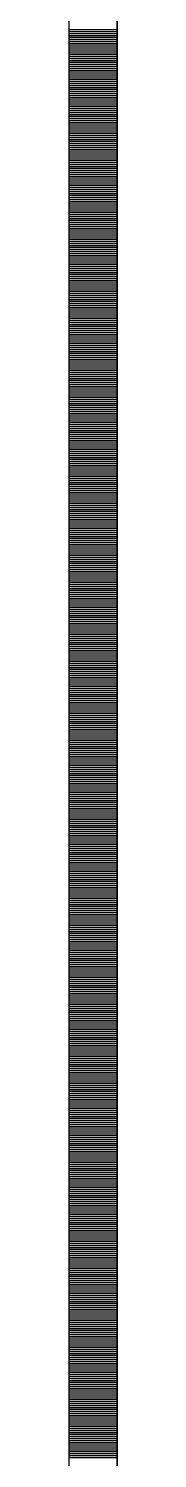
# Model space of a CAD drawing. Header units: millimetres. Extents: x -231292 to 573618, y -153144 to 564035.
# Drawn here: x 8548 to 8573, y 197092 to 197834 of the extents above; entities that cross this region are included whole.
import ezdxf

# ---------------------------------------------------------------- set-up
doc = ezdxf.new("R2010")
doc.units = ezdxf.units.MM
doc.layers.add('АР_Тонкая', color=250, linetype='Continuous', lineweight=5)
doc.layers.add('АР_Штриховка', color=250, linetype='Continuous', lineweight=0)

msp = doc.modelspace()

# ---------------------------------------------------------------- linework, layer by layer
at = {"layer": 'АР_Тонкая', "color": 18, "linetype": 'Continuous', "lineweight": 25, "true_color": 0x000000}
for p, q in [((8548.243, 263866.253), (8548.243, 187666.253)), ((8573.243, 263866.253), (8573.243, 187666.253)), ((8573.243, 187666.253), (8573.243, 263866.253))]:
    msp.add_line(p, q, dxfattribs=at)
at = {"layer": 'АР_Штриховка', "color": 18, "linetype": 'Continuous', "lineweight": 25, "true_color": 0x000000}
for p, q in [((8548.243, 197833.002), (8573.243, 197833.002)), ((8548.243, 197832.002), (8573.243, 197832.002)), ((8548.243, 197831.002), (8573.243, 197831.002)), ((8548.243, 197830.002), (8573.243, 197830.002)), ((8548.243, 197829.002), (8573.243, 197829.002)), ((8548.243, 197828.002), (8573.243, 197828.002)), ((8548.243, 197827.002), (8573.243, 197827.002)), ((8548.243, 197826.002), (8573.243, 197826.002)), ((8548.243, 197825.002), (8573.243, 197825.002)), ((8548.243, 197824.002), (8573.243, 197824.002)), ((8548.243, 197823.002), (8573.243, 197823.002)), ((8548.243, 197822.002), (8573.243, 197822.002)), ((8548.243, 197821.002), (8573.243, 197821.002)), ((8548.243, 197820.002), (8573.243, 197820.002)), ((8548.243, 197819.002), (8573.243, 197819.002)), ((8548.243, 197818.002), (8573.243, 197818.002)), ((8548.243, 197817.002), (8573.243, 197817.002)), ((8548.243, 197816.002), (8573.243, 197816.002)), ((8548.243, 197815.002), (8573.243, 197815.002)), ((8548.243, 197814.002), (8573.243, 197814.002)), ((8548.243, 197813.002), (8573.243, 197813.002)), ((8548.243, 197812.002), (8573.243, 197812.002)), ((8548.243, 197811.002), (8573.243, 197811.002)), ((8548.243, 197810.002), (8573.243, 197810.002)), ((8548.243, 197809.002), (8573.243, 197809.002)), ((8548.243, 197808.002), (8573.243, 197808.002)), ((8548.243, 197807.002), (8573.243, 197807.002)), ((8548.243, 197806.002), (8573.243, 197806.002)), ((8548.243, 197805.002), (8573.243, 197805.002)), ((8548.243, 197804.002), (8573.243, 197804.002)), ((8548.243, 197803.002), (8573.243, 197803.002)), ((8548.243, 197802.002), (8573.243, 197802.002)), ((8548.243, 197801.002), (8573.243, 197801.002)), ((8548.243, 197800.002), (8573.243, 197800.002)), ((8548.243, 197799.002), (8573.243, 197799.002)), ((8548.243, 197798.002), (8573.243, 197798.002)), ((8548.243, 197797.002), (8573.243, 197797.002)), ((8548.243, 197796.002), (8573.243, 197796.002)), ((8548.243, 197795.002), (8573.243, 197795.002)), ((8548.243, 197794.002), (8573.243, 197794.002)), ((8548.243, 197793.002), (8573.243, 197793.002)), ((8548.243, 197792.002), (8573.243, 197792.002)), ((8548.243, 197791.002), (8573.243, 197791.002)), ((8548.243, 197790.002), (8573.243, 197790.002)), ((8548.243, 197789.002), (8573.243, 197789.002)), ((8548.243, 197788.002), (8573.243, 197788.002)), ((8548.243, 197787.002), (8573.243, 197787.002)), ((8548.243, 197786.002), (8573.243, 197786.002)), ((8548.243, 197785.002), (8573.243, 197785.002)), ((8548.243, 197784.002), (8573.243, 197784.002)), ((8548.243, 197783.002), (8573.243, 197783.002)), ((8548.243, 197782.002), (8573.243, 197782.002)), ((8548.243, 197781.002), (8573.243, 197781.002)), ((8548.243, 197780.002), (8573.243, 197780.002)), ((8548.243, 197779.002), (8573.243, 197779.002)), ((8548.243, 197778.002), (8573.243, 197778.002)), ((8548.243, 197777.002), (8573.243, 197777.002)), ((8548.243, 197776.002), (8573.243, 197776.002)), ((8548.243, 197775.002), (8573.243, 197775.002)), ((8548.243, 197774.002), (8573.243, 197774.002)), ((8548.243, 197773.002), (8573.243, 197773.002)), ((8548.243, 197772.002), (8573.243, 197772.002)), ((8548.243, 197771.002), (8573.243, 197771.002)), ((8548.243, 197770.002), (8573.243, 197770.002)), ((8548.243, 197769.002), (8573.243, 197769.002)), ((8548.243, 197768.002), (8573.243, 197768.002)), ((8548.243, 197767.002), (8573.243, 197767.002)), ((8548.243, 197766.002), (8573.243, 197766.002)), ((8548.243, 197765.002), (8573.243, 197765.002)), ((8548.243, 197764.002), (8573.243, 197764.002)), ((8548.243, 197763.002), (8573.243, 197763.002)), ((8548.243, 197762.002), (8573.243, 197762.002)), ((8548.243, 197761.002), (8573.243, 197761.002)), ((8548.243, 197760.002), (8573.243, 197760.002)), ((8548.243, 197759.002), (8573.243, 197759.002)), ((8548.243, 197758.002), (8573.243, 197758.002)), ((8548.243, 197757.002), (8573.243, 197757.002)), ((8548.243, 197756.002), (8573.243, 197756.002)), ((8548.243, 197755.002), (8573.243, 197755.002)), ((8548.243, 197754.002), (8573.243, 197754.002)), ((8548.243, 197753.002), (8573.243, 197753.002)), ((8548.243, 197752.002), (8573.243, 197752.002)), ((8548.243, 197751.002), (8573.243, 197751.002)), ((8548.243, 197750.002), (8573.243, 197750.002)), ((8548.243, 197749.002), (8573.243, 197749.002)), ((8548.243, 197748.002), (8573.243, 197748.002)), ((8548.243, 197747.002), (8573.243, 197747.002)), ((8548.243, 197746.002), (8573.243, 197746.002)), ((8548.243, 197745.002), (8573.243, 197745.002)), ((8548.243, 197744.002), (8573.243, 197744.002)), ((8548.243, 197743.002), (8573.243, 197743.002)), ((8548.243, 197742.002), (8573.243, 197742.002)), ((8548.243, 197741.002), (8573.243, 197741.002)), ((8548.243, 197740.002), (8573.243, 197740.002)), ((8548.243, 197739.002), (8573.243, 197739.002)), ((8548.243, 197738.002), (8573.243, 197738.002)), ((8548.243, 197737.002), (8573.243, 197737.002)), ((8548.243, 197736.002), (8573.243, 197736.002)), ((8548.243, 197735.002), (8573.243, 197735.002)), ((8548.243, 197734.002), (8573.243, 197734.002)), ((8548.243, 197733.002), (8573.243, 197733.002)), ((8548.243, 197732.002), (8573.243, 197732.002)), ((8548.243, 197731.002), (8573.243, 197731.002)), ((8548.243, 197730.002), (8573.243, 197730.002)), ((8548.243, 197729.002), (8573.243, 197729.002)), ((8548.243, 197728.002), (8573.243, 197728.002)), ((8548.243, 197727.002), (8573.243, 197727.002)), ((8548.243, 197726.002), (8573.243, 197726.002)), ((8548.243, 197725.002), (8573.243, 197725.002)), ((8548.243, 197724.002), (8573.243, 197724.002)), ((8548.243, 197723.002), (8573.243, 197723.002)), ((8548.243, 197722.002), (8573.243, 197722.002)), ((8548.243, 197721.002), (8573.243, 197721.002)), ((8548.243, 197720.002), (8573.243, 197720.002)), ((8548.243, 197719.002), (8573.243, 197719.002)), ((8548.243, 197718.002), (8573.243, 197718.002)), ((8548.243, 197717.002), (8573.243, 197717.002)), ((8548.243, 197716.002), (8573.243, 197716.002)), ((8548.243, 197715.002), (8573.243, 197715.002)), ((8548.243, 197714.002), (8573.243, 197714.002)), ((8548.243, 197713.002), (8573.243, 197713.002)), ((8548.243, 197712.002), (8573.243, 197712.002)), ((8548.243, 197711.002), (8573.243, 197711.002)), ((8548.243, 197710.002), (8573.243, 197710.002)), ((8548.243, 197709.002), (8573.243, 197709.002)), ((8548.243, 197708.002), (8573.243, 197708.002)), ((8548.243, 197707.002), (8573.243, 197707.002)), ((8548.243, 197706.002), (8573.243, 197706.002)), ((8548.243, 197705.002), (8573.243, 197705.002)), ((8548.243, 197704.002), (8573.243, 197704.002)), ((8548.243, 197703.002), (8573.243, 197703.002)), ((8548.243, 197702.002), (8573.243, 197702.002)), ((8548.243, 197701.002), (8573.243, 197701.002)), ((8548.243, 197700.002), (8573.243, 197700.002)), ((8548.243, 197699.002), (8573.243, 197699.002)), ((8548.243, 197698.002), (8573.243, 197698.002)), ((8548.243, 197697.002), (8573.243, 197697.002)), ((8548.243, 197696.002), (8573.243, 197696.002)), ((8548.243, 197695.002), (8573.243, 197695.002)), ((8548.243, 197694.002), (8573.243, 197694.002)), ((8548.243, 197693.002), (8573.243, 197693.002)), ((8548.243, 197692.002), (8573.243, 197692.002)), ((8548.243, 197691.002), (8573.243, 197691.002)), ((8548.243, 197690.002), (8573.243, 197690.002)), ((8548.243, 197689.002), (8573.243, 197689.002)), ((8548.243, 197688.002), (8573.243, 197688.002)), ((8548.243, 197687.002), (8573.243, 197687.002)), ((8548.243, 197686.002), (8573.243, 197686.002)), ((8548.243, 197685.002), (8573.243, 197685.002)), ((8548.243, 197684.002), (8573.243, 197684.002)), ((8548.243, 197683.002), (8573.243, 197683.002)), ((8548.243, 197682.002), (8573.243, 197682.002)), ((8548.243, 197681.002), (8573.243, 197681.002)), ((8548.243, 197680.002), (8573.243, 197680.002)), ((8548.243, 197679.002), (8573.243, 197679.002)), ((8548.243, 197678.002), (8573.243, 197678.002)), ((8548.243, 197677.002), (8573.243, 197677.002)), ((8548.243, 197676.002), (8573.243, 197676.002)), ((8548.243, 197675.002), (8573.243, 197675.002)), ((8548.243, 197674.002), (8573.243, 197674.002)), ((8548.243, 197673.002), (8573.243, 197673.002)), ((8548.243, 197672.002), (8573.243, 197672.002)), ((8548.243, 197671.002), (8573.243, 197671.002)), ((8548.243, 197670.002), (8573.243, 197670.002)), ((8548.243, 197669.002), (8573.243, 197669.002)), ((8548.243, 197668.002), (8573.243, 197668.002)), ((8548.243, 197667.002), (8573.243, 197667.002)), ((8548.243, 197666.002), (8573.243, 197666.002)), ((8548.243, 197665.002), (8573.243, 197665.002)), ((8548.243, 197664.002), (8573.243, 197664.002)), ((8548.243, 197663.002), (8573.243, 197663.002)), ((8548.243, 197662.002), (8573.243, 197662.002)), ((8548.243, 197661.002), (8573.243, 197661.002)), ((8548.243, 197660.002), (8573.243, 197660.002)), ((8548.243, 197659.002), (8573.243, 197659.002)), ((8548.243, 197658.002), (8573.243, 197658.002)), ((8548.243, 197657.002), (8573.243, 197657.002)), ((8548.243, 197656.002), (8573.243, 197656.002)), ((8548.243, 197655.002), (8573.243, 197655.002)), ((8548.243, 197654.002), (8573.243, 197654.002)), ((8548.243, 197653.002), (8573.243, 197653.002)), ((8548.243, 197652.002), (8573.243, 197652.002)), ((8548.243, 197651.002), (8573.243, 197651.002)), ((8548.243, 197650.002), (8573.243, 197650.002)), ((8548.243, 197649.002), (8573.243, 197649.002)), ((8548.243, 197648.002), (8573.243, 197648.002)), ((8548.243, 197647.002), (8573.243, 197647.002)), ((8548.243, 197646.002), (8573.243, 197646.002)), ((8548.243, 197645.002), (8573.243, 197645.002)), ((8548.243, 197644.002), (8573.243, 197644.002)), ((8548.243, 197643.002), (8573.243, 197643.002)), ((8548.243, 197642.002), (8573.243, 197642.002)), ((8548.243, 197641.002), (8573.243, 197641.002)), ((8548.243, 197640.002), (8573.243, 197640.002)), ((8548.243, 197639.002), (8573.243, 197639.002)), ((8548.243, 197638.002), (8573.243, 197638.002)), ((8548.243, 197637.002), (8573.243, 197637.002)), ((8548.243, 197636.002), (8573.243, 197636.002)), ((8548.243, 197635.002), (8573.243, 197635.002)), ((8548.243, 197634.002), (8573.243, 197634.002)), ((8548.243, 197633.002), (8573.243, 197633.002)), ((8548.243, 197632.002), (8573.243, 197632.002)), ((8548.243, 197631.002), (8573.243, 197631.002)), ((8548.243, 197630.002), (8573.243, 197630.002)), ((8548.243, 197629.002), (8573.243, 197629.002)), ((8548.243, 197628.002), (8573.243, 197628.002)), ((8548.243, 197627.002), (8573.243, 197627.002)), ((8548.243, 197626.002), (8573.243, 197626.002)), ((8548.243, 197625.002), (8573.243, 197625.002)), ((8548.243, 197624.002), (8573.243, 197624.002)), ((8548.243, 197623.002), (8573.243, 197623.002)), ((8548.243, 197622.002), (8573.243, 197622.002)), ((8548.243, 197621.002), (8573.243, 197621.002)), ((8548.243, 197620.002), (8573.243, 197620.002)), ((8548.243, 197619.002), (8573.243, 197619.002)), ((8548.243, 197618.002), (8573.243, 197618.002)), ((8548.243, 197617.002), (8573.243, 197617.002)), ((8548.243, 197616.002), (8573.243, 197616.002)), ((8548.243, 197615.002), (8573.243, 197615.002)), ((8548.243, 197614.002), (8573.243, 197614.002)), ((8548.243, 197613.002), (8573.243, 197613.002)), ((8548.243, 197612.002), (8573.243, 197612.002)), ((8548.243, 197611.002), (8573.243, 197611.002)), ((8548.243, 197610.002), (8573.243, 197610.002)), ((8548.243, 197609.002), (8573.243, 197609.002)), ((8548.243, 197608.002), (8573.243, 197608.002)), ((8548.243, 197607.002), (8573.243, 197607.002)), ((8548.243, 197606.002), (8573.243, 197606.002)), ((8548.243, 197605.002), (8573.243, 197605.002)), ((8548.243, 197604.002), (8573.243, 197604.002)), ((8548.243, 197603.002), (8573.243, 197603.002)), ((8548.243, 197602.002), (8573.243, 197602.002)), ((8548.243, 197601.002), (8573.243, 197601.002)), ((8548.243, 197600.002), (8573.243, 197600.002)), ((8548.243, 197599.002), (8573.243, 197599.002)), ((8548.243, 197598.002), (8573.243, 197598.002)), ((8548.243, 197597.002), (8573.243, 197597.002)), ((8548.243, 197596.002), (8573.243, 197596.002)), ((8548.243, 197595.002), (8573.243, 197595.002)), ((8548.243, 197594.002), (8573.243, 197594.002)), ((8548.243, 197593.002), (8573.243, 197593.002)), ((8548.243, 197592.002), (8573.243, 197592.002)), ((8548.243, 197591.002), (8573.243, 197591.002)), ((8548.243, 197590.002), (8573.243, 197590.002)), ((8548.243, 197589.002), (8573.243, 197589.002)), ((8548.243, 197588.002), (8573.243, 197588.002)), ((8548.243, 197587.002), (8573.243, 197587.002)), ((8548.243, 197586.002), (8573.243, 197586.002)), ((8548.243, 197585.002), (8573.243, 197585.002)), ((8548.243, 197584.002), (8573.243, 197584.002)), ((8548.243, 197583.002), (8573.243, 197583.002)), ((8548.243, 197582.002), (8573.243, 197582.002)), ((8548.243, 197581.002), (8573.243, 197581.002)), ((8548.243, 197580.002), (8573.243, 197580.002)), ((8548.243, 197579.002), (8573.243, 197579.002)), ((8548.243, 197578.002), (8573.243, 197578.002)), ((8548.243, 197577.002), (8573.243, 197577.002)), ((8548.243, 197576.002), (8573.243, 197576.002)), ((8548.243, 197575.002), (8573.243, 197575.002)), ((8548.243, 197574.002), (8573.243, 197574.002)), ((8548.243, 197573.002), (8573.243, 197573.002)), ((8548.243, 197572.002), (8573.243, 197572.002)), ((8548.243, 197571.002), (8573.243, 197571.002)), ((8548.243, 197570.002), (8573.243, 197570.002)), ((8548.243, 197569.002), (8573.243, 197569.002)), ((8548.243, 197568.002), (8573.243, 197568.002)), ((8548.243, 197567.002), (8573.243, 197567.002)), ((8548.243, 197566.002), (8573.243, 197566.002)), ((8548.243, 197565.002), (8573.243, 197565.002)), ((8548.243, 197564.002), (8573.243, 197564.002)), ((8548.243, 197563.002), (8573.243, 197563.002)), ((8548.243, 197562.002), (8573.243, 197562.002)), ((8548.243, 197561.002), (8573.243, 197561.002)), ((8548.243, 197560.002), (8573.243, 197560.002)), ((8548.243, 197559.002), (8573.243, 197559.002)), ((8548.243, 197558.002), (8573.243, 197558.002)), ((8548.243, 197557.002), (8573.243, 197557.002)), ((8548.243, 197556.002), (8573.243, 197556.002)), ((8548.243, 197555.002), (8573.243, 197555.002)), ((8548.243, 197554.002), (8573.243, 197554.002)), ((8548.243, 197553.002), (8573.243, 197553.002)), ((8548.243, 197552.002), (8573.243, 197552.002)), ((8548.243, 197551.002), (8573.243, 197551.002)), ((8548.243, 197550.002), (8573.243, 197550.002)), ((8548.243, 197549.002), (8573.243, 197549.002)), ((8548.243, 197548.002), (8573.243, 197548.002)), ((8548.243, 197547.002), (8573.243, 197547.002)), ((8548.243, 197546.002), (8573.243, 197546.002)), ((8548.243, 197545.002), (8573.243, 197545.002)), ((8548.243, 197544.002), (8573.243, 197544.002)), ((8548.243, 197543.002), (8573.243, 197543.002)), ((8548.243, 197542.002), (8573.243, 197542.002)), ((8548.243, 197541.002), (8573.243, 197541.002)), ((8548.243, 197540.002), (8573.243, 197540.002)), ((8548.243, 197539.002), (8573.243, 197539.002)), ((8548.243, 197538.002), (8573.243, 197538.002)), ((8548.243, 197537.002), (8573.243, 197537.002)), ((8548.243, 197536.002), (8573.243, 197536.002)), ((8548.243, 197535.002), (8573.243, 197535.002)), ((8548.243, 197534.002), (8573.243, 197534.002)), ((8548.243, 197533.002), (8573.243, 197533.002)), ((8548.243, 197532.002), (8573.243, 197532.002)), ((8548.243, 197531.002), (8573.243, 197531.002)), ((8548.243, 197530.002), (8573.243, 197530.002)), ((8548.243, 197529.002), (8573.243, 197529.002)), ((8548.243, 197528.002), (8573.243, 197528.002)), ((8548.243, 197527.002), (8573.243, 197527.002)), ((8548.243, 197526.002), (8573.243, 197526.002)), ((8548.243, 197525.002), (8573.243, 197525.002)), ((8548.243, 197524.002), (8573.243, 197524.002)), ((8548.243, 197523.002), (8573.243, 197523.002)), ((8548.243, 197522.002), (8573.243, 197522.002)), ((8548.243, 197521.002), (8573.243, 197521.002)), ((8548.243, 197520.002), (8573.243, 197520.002)), ((8548.243, 197519.002), (8573.243, 197519.002)), ((8548.243, 197518.002), (8573.243, 197518.002)), ((8548.243, 197517.002), (8573.243, 197517.002)), ((8548.243, 197516.002), (8573.243, 197516.002)), ((8548.243, 197515.002), (8573.243, 197515.002)), ((8548.243, 197514.002), (8573.243, 197514.002)), ((8548.243, 197513.002), (8573.243, 197513.002)), ((8548.243, 197512.002), (8573.243, 197512.002)), ((8548.243, 197511.002), (8573.243, 197511.002)), ((8548.243, 197510.002), (8573.243, 197510.002)), ((8548.243, 197509.002), (8573.243, 197509.002)), ((8548.243, 197508.002), (8573.243, 197508.002)), ((8548.243, 197507.002), (8573.243, 197507.002)), ((8548.243, 197506.002), (8573.243, 197506.002)), ((8548.243, 197505.002), (8573.243, 197505.002)), ((8548.243, 197504.002), (8573.243, 197504.002)), ((8548.243, 197503.002), (8573.243, 197503.002)), ((8548.243, 197502.002), (8573.243, 197502.002)), ((8548.243, 197501.002), (8573.243, 197501.002)), ((8548.243, 197500.002), (8573.243, 197500.002)), ((8548.243, 197499.002), (8573.243, 197499.002)), ((8548.243, 197498.002), (8573.243, 197498.002)), ((8548.243, 197497.002), (8573.243, 197497.002)), ((8548.243, 197496.002), (8573.243, 197496.002)), ((8548.243, 197495.002), (8573.243, 197495.002)), ((8548.243, 197494.002), (8573.243, 197494.002)), ((8548.243, 197493.002), (8573.243, 197493.002)), ((8548.243, 197492.002), (8573.243, 197492.002)), ((8548.243, 197491.002), (8573.243, 197491.002)), ((8548.243, 197490.002), (8573.243, 197490.002)), ((8548.243, 197489.002), (8573.243, 197489.002)), ((8548.243, 197488.002), (8573.243, 197488.002)), ((8548.243, 197487.002), (8573.243, 197487.002)), ((8548.243, 197486.002), (8573.243, 197486.002)), ((8548.243, 197485.002), (8573.243, 197485.002)), ((8548.243, 197484.002), (8573.243, 197484.002)), ((8548.243, 197483.002), (8573.243, 197483.002)), ((8548.243, 197482.002), (8573.243, 197482.002)), ((8548.243, 197481.002), (8573.243, 197481.002)), ((8548.243, 197480.002), (8573.243, 197480.002)), ((8548.243, 197479.002), (8573.243, 197479.002)), ((8548.243, 197478.002), (8573.243, 197478.002)), ((8548.243, 197477.002), (8573.243, 197477.002)), ((8548.243, 197476.002), (8573.243, 197476.002)), ((8548.243, 197475.002), (8573.243, 197475.002)), ((8548.243, 197474.002), (8573.243, 197474.002)), ((8548.243, 197473.002), (8573.243, 197473.002)), ((8548.243, 197472.002), (8573.243, 197472.002)), ((8548.243, 197471.002), (8573.243, 197471.002)), ((8548.243, 197470.002), (8573.243, 197470.002)), ((8548.243, 197469.002), (8573.243, 197469.002)), ((8548.243, 197468.002), (8573.243, 197468.002)), ((8548.243, 197467.002), (8573.243, 197467.002)), ((8548.243, 197466.002), (8573.243, 197466.002)), ((8548.243, 197465.002), (8573.243, 197465.002)), ((8548.243, 197464.002), (8573.243, 197464.002)), ((8548.243, 197463.002), (8573.243, 197463.002)), ((8548.243, 197462.002), (8573.243, 197462.002)), ((8548.243, 197461.002), (8573.243, 197461.002)), ((8548.243, 197460.002), (8573.243, 197460.002)), ((8548.243, 197459.002), (8573.243, 197459.002)), ((8548.243, 197458.002), (8573.243, 197458.002)), ((8548.243, 197457.002), (8573.243, 197457.002)), ((8548.243, 197456.002), (8573.243, 197456.002)), ((8548.243, 197455.002), (8573.243, 197455.002)), ((8548.243, 197454.002), (8573.243, 197454.002)), ((8548.243, 197453.002), (8573.243, 197453.002)), ((8548.243, 197452.002), (8573.243, 197452.002)), ((8548.243, 197451.002), (8573.243, 197451.002)), ((8548.243, 197450.002), (8573.243, 197450.002)), ((8548.243, 197449.002), (8573.243, 197449.002)), ((8548.243, 197448.002), (8573.243, 197448.002)), ((8548.243, 197447.002), (8573.243, 197447.002)), ((8548.243, 197446.002), (8573.243, 197446.002)), ((8548.243, 197445.002), (8573.243, 197445.002)), ((8548.243, 197444.002), (8573.243, 197444.002)), ((8548.243, 197443.002), (8573.243, 197443.002)), ((8548.243, 197442.002), (8573.243, 197442.002)), ((8548.243, 197441.002), (8573.243, 197441.002)), ((8548.243, 197440.002), (8573.243, 197440.002)), ((8548.243, 197439.002), (8573.243, 197439.002)), ((8548.243, 197438.002), (8573.243, 197438.002)), ((8548.243, 197437.002), (8573.243, 197437.002)), ((8548.243, 197436.002), (8573.243, 197436.002)), ((8548.243, 197435.002), (8573.243, 197435.002)), ((8548.243, 197434.002), (8573.243, 197434.002)), ((8548.243, 197433.002), (8573.243, 197433.002)), ((8548.243, 197432.002), (8573.243, 197432.002)), ((8548.243, 197431.002), (8573.243, 197431.002)), ((8548.243, 197430.002), (8573.243, 197430.002)), ((8548.243, 197429.002), (8573.243, 197429.002)), ((8548.243, 197428.002), (8573.243, 197428.002)), ((8548.243, 197427.002), (8573.243, 197427.002)), ((8548.243, 197426.002), (8573.243, 197426.002)), ((8548.243, 197425.002), (8573.243, 197425.002)), ((8548.243, 197424.002), (8573.243, 197424.002)), ((8548.243, 197423.002), (8573.243, 197423.002)), ((8548.243, 197422.002), (8573.243, 197422.002)), ((8548.243, 197421.002), (8573.243, 197421.002)), ((8548.243, 197420.002), (8573.243, 197420.002)), ((8548.243, 197419.002), (8573.243, 197419.002)), ((8548.243, 197418.002), (8573.243, 197418.002)), ((8548.243, 197417.002), (8573.243, 197417.002)), ((8548.243, 197416.002), (8573.243, 197416.002)), ((8548.243, 197415.002), (8573.243, 197415.002)), ((8548.243, 197414.002), (8573.243, 197414.002)), ((8548.243, 197413.002), (8573.243, 197413.002)), ((8548.243, 197412.002), (8573.243, 197412.002)), ((8548.243, 197411.002), (8573.243, 197411.002)), ((8548.243, 197410.002), (8573.243, 197410.002)), ((8548.243, 197409.002), (8573.243, 197409.002)), ((8548.243, 197408.002), (8573.243, 197408.002)), ((8548.243, 197407.002), (8573.243, 197407.002)), ((8548.243, 197406.002), (8573.243, 197406.002)), ((8548.243, 197405.002), (8573.243, 197405.002)), ((8548.243, 197404.002), (8573.243, 197404.002)), ((8548.243, 197403.002), (8573.243, 197403.002)), ((8548.243, 197402.002), (8573.243, 197402.002)), ((8548.243, 197401.002), (8573.243, 197401.002)), ((8548.243, 197400.002), (8573.243, 197400.002)), ((8548.243, 197399.002), (8573.243, 197399.002)), ((8548.243, 197398.002), (8573.243, 197398.002)), ((8548.243, 197397.002), (8573.243, 197397.002)), ((8548.243, 197396.002), (8573.243, 197396.002)), ((8548.243, 197395.002), (8573.243, 197395.002)), ((8548.243, 197394.002), (8573.243, 197394.002)), ((8548.243, 197393.002), (8573.243, 197393.002)), ((8548.243, 197392.002), (8573.243, 197392.002)), ((8548.243, 197391.002), (8573.243, 197391.002)), ((8548.243, 197390.002), (8573.243, 197390.002)), ((8548.243, 197389.002), (8573.243, 197389.002)), ((8548.243, 197388.002), (8573.243, 197388.002)), ((8548.243, 197387.002), (8573.243, 197387.002)), ((8548.243, 197386.002), (8573.243, 197386.002)), ((8548.243, 197385.002), (8573.243, 197385.002)), ((8548.243, 197384.002), (8573.243, 197384.002)), ((8548.243, 197383.002), (8573.243, 197383.002)), ((8548.243, 197382.002), (8573.243, 197382.002)), ((8548.243, 197381.002), (8573.243, 197381.002)), ((8548.243, 197380.002), (8573.243, 197380.002)), ((8548.243, 197379.002), (8573.243, 197379.002)), ((8548.243, 197378.002), (8573.243, 197378.002)), ((8548.243, 197377.002), (8573.243, 197377.002)), ((8548.243, 197376.002), (8573.243, 197376.002)), ((8548.243, 197375.002), (8573.243, 197375.002)), ((8548.243, 197374.002), (8573.243, 197374.002)), ((8548.243, 197373.002), (8573.243, 197373.002)), ((8548.243, 197372.002), (8573.243, 197372.002)), ((8548.243, 197371.002), (8573.243, 197371.002)), ((8548.243, 197370.002), (8573.243, 197370.002)), ((8548.243, 197369.002), (8573.243, 197369.002)), ((8548.243, 197368.002), (8573.243, 197368.002)), ((8548.243, 197367.002), (8573.243, 197367.002)), ((8548.243, 197366.002), (8573.243, 197366.002)), ((8548.243, 197365.002), (8573.243, 197365.002)), ((8548.243, 197364.002), (8573.243, 197364.002)), ((8548.243, 197363.002), (8573.243, 197363.002)), ((8548.243, 197362.002), (8573.243, 197362.002)), ((8548.243, 197361.002), (8573.243, 197361.002)), ((8548.243, 197360.002), (8573.243, 197360.002)), ((8548.243, 197359.002), (8573.243, 197359.002)), ((8548.243, 197358.002), (8573.243, 197358.002)), ((8548.243, 197357.002), (8573.243, 197357.002)), ((8548.243, 197356.002), (8573.243, 197356.002)), ((8548.243, 197355.002), (8573.243, 197355.002)), ((8548.243, 197354.002), (8573.243, 197354.002)), ((8548.243, 197353.002), (8573.243, 197353.002)), ((8548.243, 197352.002), (8573.243, 197352.002)), ((8548.243, 197351.002), (8573.243, 197351.002)), ((8548.243, 197350.002), (8573.243, 197350.002)), ((8548.243, 197349.002), (8573.243, 197349.002)), ((8548.243, 197348.002), (8573.243, 197348.002)), ((8548.243, 197347.002), (8573.243, 197347.002)), ((8548.243, 197346.002), (8573.243, 197346.002)), ((8548.243, 197345.002), (8573.243, 197345.002)), ((8548.243, 197344.002), (8573.243, 197344.002)), ((8548.243, 197343.002), (8573.243, 197343.002)), ((8548.243, 197342.002), (8573.243, 197342.002)), ((8548.243, 197341.002), (8573.243, 197341.002)), ((8548.243, 197340.002), (8573.243, 197340.002)), ((8548.243, 197339.002), (8573.243, 197339.002)), ((8548.243, 197338.002), (8573.243, 197338.002)), ((8548.243, 197337.002), (8573.243, 197337.002)), ((8548.243, 197336.002), (8573.243, 197336.002)), ((8548.243, 197335.002), (8573.243, 197335.002)), ((8548.243, 197334.002), (8573.243, 197334.002)), ((8548.243, 197333.002), (8573.243, 197333.002)), ((8548.243, 197332.002), (8573.243, 197332.002)), ((8548.243, 197331.002), (8573.243, 197331.002)), ((8548.243, 197330.002), (8573.243, 197330.002)), ((8548.243, 197329.002), (8573.243, 197329.002)), ((8548.243, 197328.002), (8573.243, 197328.002)), ((8548.243, 197327.002), (8573.243, 197327.002)), ((8548.243, 197326.002), (8573.243, 197326.002)), ((8548.243, 197325.002), (8573.243, 197325.002)), ((8548.243, 197324.002), (8573.243, 197324.002)), ((8548.243, 197323.002), (8573.243, 197323.002)), ((8548.243, 197322.002), (8573.243, 197322.002)), ((8548.243, 197321.002), (8573.243, 197321.002)), ((8548.243, 197320.002), (8573.243, 197320.002)), ((8548.243, 197319.002), (8573.243, 197319.002)), ((8548.243, 197318.002), (8573.243, 197318.002)), ((8548.243, 197317.002), (8573.243, 197317.002)), ((8548.243, 197316.002), (8573.243, 197316.002)), ((8548.243, 197315.002), (8573.243, 197315.002)), ((8548.243, 197314.002), (8573.243, 197314.002)), ((8548.243, 197313.002), (8573.243, 197313.002)), ((8548.243, 197312.002), (8573.243, 197312.002)), ((8548.243, 197311.002), (8573.243, 197311.002)), ((8548.243, 197310.002), (8573.243, 197310.002)), ((8548.243, 197309.002), (8573.243, 197309.002)), ((8548.243, 197308.002), (8573.243, 197308.002)), ((8548.243, 197307.002), (8573.243, 197307.002)), ((8548.243, 197306.002), (8573.243, 197306.002)), ((8548.243, 197305.002), (8573.243, 197305.002)), ((8548.243, 197304.002), (8573.243, 197304.002)), ((8548.243, 197303.002), (8573.243, 197303.002)), ((8548.243, 197302.002), (8573.243, 197302.002)), ((8548.243, 197301.002), (8573.243, 197301.002)), ((8548.243, 197300.002), (8573.243, 197300.002)), ((8548.243, 197299.002), (8573.243, 197299.002)), ((8548.243, 197298.002), (8573.243, 197298.002)), ((8548.243, 197297.002), (8573.243, 197297.002)), ((8548.243, 197296.002), (8573.243, 197296.002)), ((8548.243, 197295.002), (8573.243, 197295.002)), ((8548.243, 197294.002), (8573.243, 197294.002)), ((8548.243, 197293.002), (8573.243, 197293.002)), ((8548.243, 197292.002), (8573.243, 197292.002)), ((8548.243, 197291.002), (8573.243, 197291.002)), ((8548.243, 197290.002), (8573.243, 197290.002)), ((8548.243, 197289.002), (8573.243, 197289.002)), ((8548.243, 197288.002), (8573.243, 197288.002)), ((8548.243, 197287.002), (8573.243, 197287.002)), ((8548.243, 197286.002), (8573.243, 197286.002)), ((8548.243, 197285.002), (8573.243, 197285.002)), ((8548.243, 197284.002), (8573.243, 197284.002)), ((8548.243, 197283.002), (8573.243, 197283.002)), ((8548.243, 197282.002), (8573.243, 197282.002)), ((8548.243, 197281.002), (8573.243, 197281.002)), ((8548.243, 197280.002), (8573.243, 197280.002)), ((8548.243, 197279.002), (8573.243, 197279.002)), ((8548.243, 197278.002), (8573.243, 197278.002)), ((8548.243, 197277.002), (8573.243, 197277.002)), ((8548.243, 197276.002), (8573.243, 197276.002)), ((8548.243, 197275.002), (8573.243, 197275.002)), ((8548.243, 197274.002), (8573.243, 197274.002)), ((8548.243, 197273.002), (8573.243, 197273.002)), ((8548.243, 197272.002), (8573.243, 197272.002)), ((8548.243, 197271.002), (8573.243, 197271.002)), ((8548.243, 197270.002), (8573.243, 197270.002)), ((8548.243, 197269.002), (8573.243, 197269.002)), ((8548.243, 197268.002), (8573.243, 197268.002)), ((8548.243, 197267.002), (8573.243, 197267.002)), ((8548.243, 197266.002), (8573.243, 197266.002)), ((8548.243, 197265.002), (8573.243, 197265.002)), ((8548.243, 197264.002), (8573.243, 197264.002)), ((8548.243, 197263.002), (8573.243, 197263.002)), ((8548.243, 197262.002), (8573.243, 197262.002)), ((8548.243, 197261.002), (8573.243, 197261.002)), ((8548.243, 197260.002), (8573.243, 197260.002)), ((8548.243, 197259.002), (8573.243, 197259.002)), ((8548.243, 197258.002), (8573.243, 197258.002)), ((8548.243, 197257.002), (8573.243, 197257.002)), ((8548.243, 197256.002), (8573.243, 197256.002)), ((8548.243, 197255.002), (8573.243, 197255.002)), ((8548.243, 197254.002), (8573.243, 197254.002)), ((8548.243, 197253.002), (8573.243, 197253.002)), ((8548.243, 197252.002), (8573.243, 197252.002)), ((8548.243, 197251.002), (8573.243, 197251.002)), ((8548.243, 197250.002), (8573.243, 197250.002)), ((8548.243, 197249.002), (8573.243, 197249.002)), ((8548.243, 197248.002), (8573.243, 197248.002)), ((8548.243, 197247.002), (8573.243, 197247.002)), ((8548.243, 197246.002), (8573.243, 197246.002)), ((8548.243, 197245.002), (8573.243, 197245.002)), ((8548.243, 197244.002), (8573.243, 197244.002)), ((8548.243, 197243.002), (8573.243, 197243.002)), ((8548.243, 197242.002), (8573.243, 197242.002)), ((8548.243, 197241.002), (8573.243, 197241.002)), ((8548.243, 197240.002), (8573.243, 197240.002)), ((8548.243, 197239.002), (8573.243, 197239.002)), ((8548.243, 197238.002), (8573.243, 197238.002)), ((8548.243, 197237.002), (8573.243, 197237.002)), ((8548.243, 197236.002), (8573.243, 197236.002)), ((8548.243, 197235.002), (8573.243, 197235.002)), ((8548.243, 197234.002), (8573.243, 197234.002)), ((8548.243, 197233.002), (8573.243, 197233.002)), ((8548.243, 197232.002), (8573.243, 197232.002)), ((8548.243, 197231.002), (8573.243, 197231.002)), ((8548.243, 197230.002), (8573.243, 197230.002)), ((8548.243, 197229.002), (8573.243, 197229.002)), ((8548.243, 197228.002), (8573.243, 197228.002)), ((8548.243, 197227.002), (8573.243, 197227.002)), ((8548.243, 197226.002), (8573.243, 197226.002)), ((8548.243, 197225.002), (8573.243, 197225.002)), ((8548.243, 197224.002), (8573.243, 197224.002)), ((8548.243, 197223.002), (8573.243, 197223.002)), ((8548.243, 197222.002), (8573.243, 197222.002)), ((8548.243, 197221.002), (8573.243, 197221.002)), ((8548.243, 197220.002), (8573.243, 197220.002)), ((8548.243, 197219.002), (8573.243, 197219.002)), ((8548.243, 197218.002), (8573.243, 197218.002)), ((8548.243, 197217.002), (8573.243, 197217.002)), ((8548.243, 197216.002), (8573.243, 197216.002)), ((8548.243, 197215.002), (8573.243, 197215.002)), ((8548.243, 197214.002), (8573.243, 197214.002)), ((8548.243, 197213.002), (8573.243, 197213.002)), ((8548.243, 197212.002), (8573.243, 197212.002)), ((8548.243, 197211.002), (8573.243, 197211.002)), ((8548.243, 197210.002), (8573.243, 197210.002)), ((8548.243, 197209.002), (8573.243, 197209.002)), ((8548.243, 197208.002), (8573.243, 197208.002)), ((8548.243, 197207.002), (8573.243, 197207.002)), ((8548.243, 197206.002), (8573.243, 197206.002)), ((8548.243, 197205.002), (8573.243, 197205.002)), ((8548.243, 197204.002), (8573.243, 197204.002)), ((8548.243, 197203.002), (8573.243, 197203.002)), ((8548.243, 197202.002), (8573.243, 197202.002)), ((8548.243, 197201.002), (8573.243, 197201.002)), ((8548.243, 197200.002), (8573.243, 197200.002)), ((8548.243, 197199.002), (8573.243, 197199.002)), ((8548.243, 197198.002), (8573.243, 197198.002)), ((8548.243, 197197.002), (8573.243, 197197.002)), ((8548.243, 197196.002), (8573.243, 197196.002)), ((8548.243, 197195.002), (8573.243, 197195.002)), ((8548.243, 197194.002), (8573.243, 197194.002)), ((8548.243, 197193.002), (8573.243, 197193.002)), ((8548.243, 197192.002), (8573.243, 197192.002)), ((8548.243, 197191.002), (8573.243, 197191.002)), ((8548.243, 197190.002), (8573.243, 197190.002)), ((8548.243, 197189.002), (8573.243, 197189.002)), ((8548.243, 197188.002), (8573.243, 197188.002)), ((8548.243, 197187.002), (8573.243, 197187.002)), ((8548.243, 197186.002), (8573.243, 197186.002)), ((8548.243, 197185.002), (8573.243, 197185.002)), ((8548.243, 197184.002), (8573.243, 197184.002)), ((8548.243, 197183.002), (8573.243, 197183.002)), ((8548.243, 197182.002), (8573.243, 197182.002)), ((8548.243, 197181.002), (8573.243, 197181.002)), ((8548.243, 197180.002), (8573.243, 197180.002)), ((8548.243, 197179.002), (8573.243, 197179.002)), ((8548.243, 197178.002), (8573.243, 197178.002)), ((8548.243, 197177.002), (8573.243, 197177.002)), ((8548.243, 197176.002), (8573.243, 197176.002)), ((8548.243, 197175.002), (8573.243, 197175.002)), ((8548.243, 197174.002), (8573.243, 197174.002)), ((8548.243, 197173.002), (8573.243, 197173.002)), ((8548.243, 197172.002), (8573.243, 197172.002)), ((8548.243, 197171.002), (8573.243, 197171.002)), ((8548.243, 197170.002), (8573.243, 197170.002)), ((8548.243, 197169.002), (8573.243, 197169.002)), ((8548.243, 197168.002), (8573.243, 197168.002)), ((8548.243, 197167.002), (8573.243, 197167.002)), ((8548.243, 197166.002), (8573.243, 197166.002)), ((8548.243, 197165.002), (8573.243, 197165.002)), ((8548.243, 197164.002), (8573.243, 197164.002)), ((8548.243, 197163.002), (8573.243, 197163.002)), ((8548.243, 197162.002), (8573.243, 197162.002)), ((8548.243, 197161.002), (8573.243, 197161.002)), ((8548.243, 197160.002), (8573.243, 197160.002)), ((8548.243, 197159.002), (8573.243, 197159.002)), ((8548.243, 197158.002), (8573.243, 197158.002)), ((8548.243, 197157.002), (8573.243, 197157.002)), ((8548.243, 197156.002), (8573.243, 197156.002)), ((8548.243, 197155.002), (8573.243, 197155.002)), ((8548.243, 197154.002), (8573.243, 197154.002)), ((8548.243, 197153.002), (8573.243, 197153.002)), ((8548.243, 197152.002), (8573.243, 197152.002)), ((8548.243, 197151.002), (8573.243, 197151.002)), ((8548.243, 197150.002), (8573.243, 197150.002)), ((8548.243, 197149.002), (8573.243, 197149.002)), ((8548.243, 197148.002), (8573.243, 197148.002)), ((8548.243, 197147.002), (8573.243, 197147.002)), ((8548.243, 197146.002), (8573.243, 197146.002)), ((8548.243, 197145.002), (8573.243, 197145.002)), ((8548.243, 197144.002), (8573.243, 197144.002)), ((8548.243, 197143.002), (8573.243, 197143.002)), ((8548.243, 197142.002), (8573.243, 197142.002)), ((8548.243, 197141.002), (8573.243, 197141.002)), ((8548.243, 197140.002), (8573.243, 197140.002)), ((8548.243, 197139.002), (8573.243, 197139.002)), ((8548.243, 197138.002), (8573.243, 197138.002)), ((8548.243, 197137.002), (8573.243, 197137.002)), ((8548.243, 197136.002), (8573.243, 197136.002)), ((8548.243, 197135.002), (8573.243, 197135.002)), ((8548.243, 197134.002), (8573.243, 197134.002)), ((8548.243, 197133.002), (8573.243, 197133.002)), ((8548.243, 197132.002), (8573.243, 197132.002)), ((8548.243, 197131.002), (8573.243, 197131.002)), ((8548.243, 197130.002), (8573.243, 197130.002)), ((8548.243, 197129.002), (8573.243, 197129.002)), ((8548.243, 197128.002), (8573.243, 197128.002)), ((8548.243, 197127.002), (8573.243, 197127.002)), ((8548.243, 197126.002), (8573.243, 197126.002)), ((8548.243, 197125.002), (8573.243, 197125.002)), ((8548.243, 197124.002), (8573.243, 197124.002)), ((8548.243, 197123.002), (8573.243, 197123.002)), ((8548.243, 197122.002), (8573.243, 197122.002)), ((8548.243, 197121.002), (8573.243, 197121.002)), ((8548.243, 197120.002), (8573.243, 197120.002)), ((8548.243, 197119.002), (8573.243, 197119.002)), ((8548.243, 197118.002), (8573.243, 197118.002)), ((8548.243, 197117.002), (8573.243, 197117.002)), ((8548.243, 197116.002), (8573.243, 197116.002)), ((8548.243, 197115.002), (8573.243, 197115.002)), ((8548.243, 197114.002), (8573.243, 197114.002)), ((8548.243, 197113.002), (8573.243, 197113.002)), ((8548.243, 197112.002), (8573.243, 197112.002)), ((8548.243, 197111.002), (8573.243, 197111.002)), ((8548.243, 197110.002), (8573.243, 197110.002)), ((8548.243, 197109.002), (8573.243, 197109.002)), ((8548.243, 197108.002), (8573.243, 197108.002)), ((8548.243, 197107.002), (8573.243, 197107.002)), ((8548.243, 197106.002), (8573.243, 197106.002)), ((8548.243, 197105.002), (8573.243, 197105.002)), ((8548.243, 197104.002), (8573.243, 197104.002)), ((8548.243, 197103.002), (8573.243, 197103.002)), ((8548.243, 197102.002), (8573.243, 197102.002)), ((8548.243, 197101.002), (8573.243, 197101.002)), ((8548.243, 197100.002), (8573.243, 197100.002)), ((8548.243, 197099.002), (8573.243, 197099.002)), ((8548.243, 197098.002), (8573.243, 197098.002)), ((8548.243, 197097.002), (8573.243, 197097.002)), ((8548.243, 197096.002), (8573.243, 197096.002)), ((8548.243, 197095.002), (8573.243, 197095.002)), ((8548.243, 197094.002), (8573.243, 197094.002)), ((8548.243, 197093.002), (8573.243, 197093.002)), ((8548.243, 197092.002), (8573.243, 197092.002))]:
    msp.add_line(p, q, dxfattribs=at)

doc.saveas('drawing.dxf')
